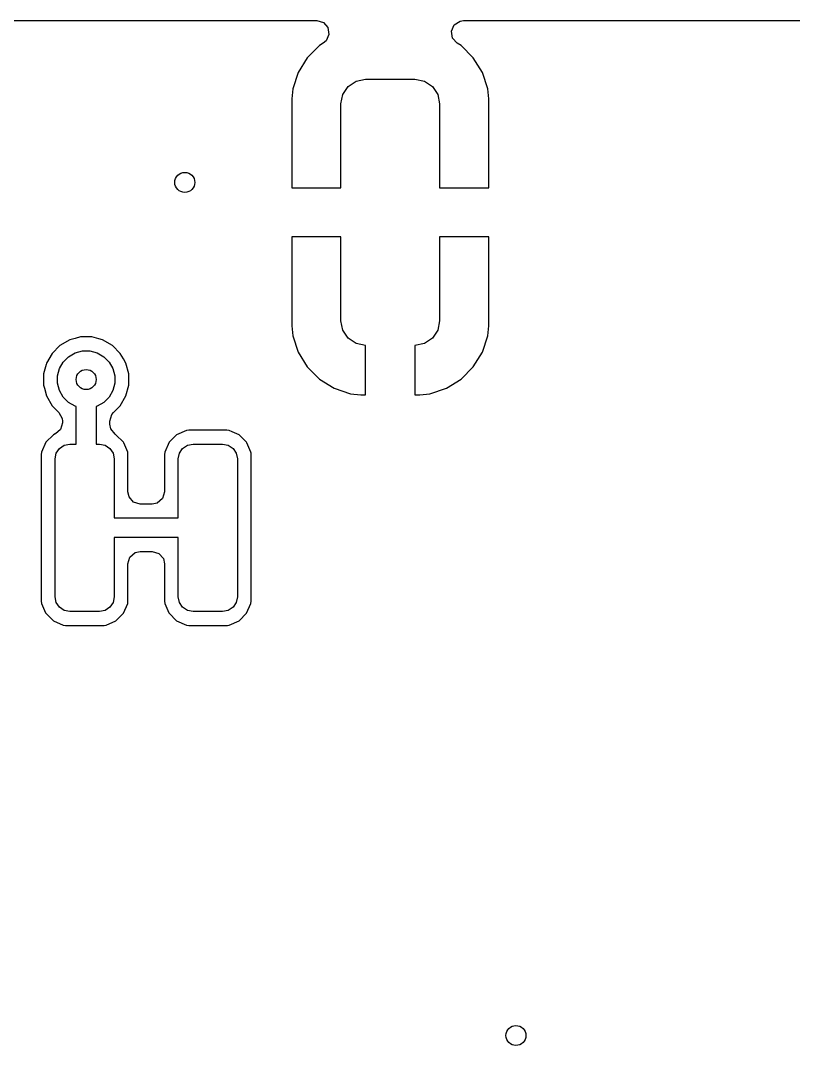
# Model space of a CAD drawing. Header units: inches. Extents: x 5.14 to 7.42, y -4.57 to -3.18.
# Drawn here: x 6.5852 to 6.8938, y -3.5922 to -3.1829 of the extents above; entities that cross this region are included whole.
import ezdxf

# ---------------------------------------------------------------- set-up
doc = ezdxf.new("R2010")
doc.units = ezdxf.units.IN
doc.header["$MEASUREMENT"] = 0
doc.layers.add('F.Cu', color=13, linetype='CONTINUOUS', true_color=0xc83434)

msp = doc.modelspace()

# ---------------------------------------------------------------- linework, layer by layer
at = {"layer": 'F.Cu', "linetype": 'CONTINUOUS'}
for p, q in [((6.37037, -3.18289), (6.70349, -3.18289)), ((6.70349, -3.18289), (6.70613, -3.18367)), ((6.70613, -3.18367), (6.70793, -3.18575)), ((6.75725, -3.18717), (6.75835, -3.18465)), ((6.75835, -3.18465), (6.76064, -3.18312)), ((6.76064, -3.18312), (6.7621, -3.18289)), ((6.7621, -3.18289), (7.4197, -3.18289)), ((6.70832, -3.18847), (6.70718, -3.19097)), ((6.70793, -3.18575), (6.70832, -3.18847)), ((6.7577, -3.18989), (6.75725, -3.18717)), ((6.70451, -3.19288), (6.69963, -3.19776)), ((6.70606, -3.19193), (6.70451, -3.19288)), ((6.70718, -3.19097), (6.70606, -3.19193)), ((6.75954, -3.19193), (6.7577, -3.18989)), ((6.76108, -3.19288), (6.75954, -3.19193)), ((6.76596, -3.19776), (6.76108, -3.19288)), ((6.69963, -3.19776), (6.69601, -3.20364)), ((6.76958, -3.20364), (6.76596, -3.19776)), ((6.69601, -3.20364), (6.69384, -3.21019)), ((6.69601, -3.20364), (6.69601, -3.20364)), ((6.77175, -3.21019), (6.76958, -3.20364)), ((6.76958, -3.20364), (6.76958, -3.20364)), ((6.71386, -3.21243), (6.71599, -3.20924)), ((6.71599, -3.20924), (6.71919, -3.20711)), ((6.71919, -3.20711), (6.72295, -3.20636)), ((6.72295, -3.20636), (6.74264, -3.20636)), ((6.74264, -3.20636), (6.7464, -3.20711)), ((6.7464, -3.20711), (6.7496, -3.20924)), ((6.7496, -3.20924), (6.75173, -3.21243)), ((6.69384, -3.21019), (6.69343, -3.21423)), ((6.69384, -3.21019), (6.69384, -3.21019)), ((6.71311, -3.2162), (6.71386, -3.21243)), ((6.75173, -3.21243), (6.75248, -3.2162)), ((6.77217, -3.21423), (6.77175, -3.21019)), ((6.69343, -3.21423), (6.69343, -3.24967)), ((6.71311, -3.24967), (6.71311, -3.2162)), ((6.75248, -3.2162), (6.75248, -3.24967)), ((6.77217, -3.24967), (6.77217, -3.21423)), ((6.77217, -3.21423), (6.77217, -3.21423)), ((6.69343, -3.24967), (6.71311, -3.24967)), ((6.75248, -3.24967), (6.77217, -3.24967)), ((6.71311, -3.26935), (6.69343, -3.26935)), ((6.69343, -3.26935), (6.69343, -3.30478)), ((6.71311, -3.30281), (6.71311, -3.26935)), ((6.77217, -3.26935), (6.75248, -3.26935)), ((6.75248, -3.26935), (6.75248, -3.30281)), ((6.77217, -3.30478), (6.77217, -3.26935)), ((6.71386, -3.30658), (6.71311, -3.30281)), ((6.75248, -3.30281), (6.75173, -3.30658)), ((6.69343, -3.30478), (6.69384, -3.30883)), ((6.71599, -3.30977), (6.71386, -3.30658)), ((6.75173, -3.30658), (6.7496, -3.30977)), ((6.77175, -3.30883), (6.77217, -3.30478)), ((6.77217, -3.30478), (6.77217, -3.30478)), ((6.60481, -3.31042), (6.60093, -3.31266)), ((6.60697, -3.30984), (6.60481, -3.31042)), ((6.60481, -3.31042), (6.60481, -3.31042)), ((6.60914, -3.30926), (6.60697, -3.30984)), ((6.61362, -3.30926), (6.60914, -3.30926)), ((6.6165, -3.31003), (6.61362, -3.30926)), ((6.61795, -3.31042), (6.6165, -3.31003)), ((6.62183, -3.31266), (6.61795, -3.31042)), ((6.61795, -3.31042), (6.61795, -3.31042)), ((6.69384, -3.30883), (6.69601, -3.31538)), ((6.71919, -3.31191), (6.71599, -3.30977)), ((6.7496, -3.30977), (6.7464, -3.31191)), ((6.76958, -3.31538), (6.77175, -3.30883)), ((6.77175, -3.30883), (6.77175, -3.30883)), ((6.60093, -3.31266), (6.59776, -3.31583)), ((6.60093, -3.31266), (6.60093, -3.31266)), ((6.60438, -3.31716), (6.60698, -3.31565)), ((6.60698, -3.31565), (6.60988, -3.31488)), ((6.60988, -3.31488), (6.61288, -3.31488)), ((6.61288, -3.31488), (6.61578, -3.31565)), ((6.61578, -3.31565), (6.61838, -3.31716)), ((6.625, -3.31583), (6.62183, -3.31266)), ((6.62183, -3.31266), (6.62183, -3.31266)), ((6.69601, -3.31538), (6.69601, -3.31538)), ((6.69601, -3.31538), (6.69963, -3.32125)), ((6.72295, -3.31266), (6.71919, -3.31191)), ((6.72295, -3.33234), (6.72295, -3.31266)), ((6.7464, -3.31191), (6.74264, -3.31266)), ((6.74264, -3.31266), (6.74264, -3.33234)), ((6.76596, -3.32125), (6.76958, -3.31538)), ((6.76958, -3.31538), (6.76958, -3.31538)), ((6.59552, -3.31971), (6.59537, -3.32026)), ((6.59776, -3.31583), (6.59552, -3.31971)), ((6.59552, -3.31971), (6.59552, -3.31971)), ((6.59776, -3.31583), (6.59776, -3.31583)), ((6.60075, -3.32188), (6.60225, -3.31928)), ((6.60225, -3.31928), (6.60438, -3.31716)), ((6.61838, -3.31716), (6.6205, -3.31928)), ((6.6205, -3.31928), (6.622, -3.32188)), ((6.62627, -3.31804), (6.625, -3.31583)), ((6.625, -3.31583), (6.625, -3.31583)), ((6.62724, -3.31971), (6.62627, -3.31804)), ((6.6284, -3.32404), (6.62724, -3.31971)), ((6.59537, -3.32026), (6.59436, -3.32404)), ((6.59998, -3.32478), (6.60075, -3.32188)), ((6.622, -3.32188), (6.62278, -3.32478)), ((6.69963, -3.32125), (6.70451, -3.32613)), ((6.76108, -3.32613), (6.76596, -3.32125)), ((6.59436, -3.32404), (6.59436, -3.32852)), ((6.59998, -3.32778), (6.59998, -3.32478)), ((6.60075, -3.33068), (6.59998, -3.32778)), ((6.62278, -3.32778), (6.622, -3.33068)), ((6.62278, -3.32478), (6.62278, -3.32778)), ((6.6284, -3.32852), (6.6284, -3.32404)), ((6.70451, -3.32613), (6.71039, -3.32976)), ((6.7552, -3.32976), (6.76108, -3.32613)), ((6.59436, -3.32852), (6.59469, -3.32976)), ((6.59469, -3.32976), (6.59552, -3.33285)), ((6.60225, -3.33328), (6.60075, -3.33068)), ((6.622, -3.33068), (6.6205, -3.33328)), ((6.62724, -3.33285), (6.6284, -3.32852)), ((6.71039, -3.32976), (6.71039, -3.32976)), ((6.71039, -3.32976), (6.71694, -3.33193)), ((6.71694, -3.33193), (6.71694, -3.33193)), ((6.71694, -3.33193), (6.72099, -3.33234)), ((6.74461, -3.33234), (6.74865, -3.33193)), ((6.74865, -3.33193), (6.7552, -3.32976)), ((6.7552, -3.32976), (6.7552, -3.32976)), ((6.59552, -3.33285), (6.59552, -3.33285)), ((6.59552, -3.33285), (6.59776, -3.33673)), ((6.60438, -3.3354), (6.60225, -3.33328)), ((6.60698, -3.3369), (6.60438, -3.3354)), ((6.61838, -3.3354), (6.61578, -3.3369)), ((6.6205, -3.33328), (6.61838, -3.3354)), ((6.625, -3.33673), (6.62724, -3.33285)), ((6.72099, -3.33234), (6.72295, -3.33234)), ((6.72295, -3.33234), (6.72295, -3.33234)), ((6.74264, -3.33234), (6.74461, -3.33234)), ((6.74461, -3.33234), (6.74461, -3.33234)), ((6.59776, -3.33673), (6.59776, -3.33673)), ((6.59776, -3.33673), (6.60049, -3.33946)), ((6.60049, -3.33946), (6.60181, -3.34188)), ((6.60744, -3.33703), (6.60698, -3.3369)), ((6.60744, -3.35203), (6.60744, -3.33703)), ((6.61578, -3.3369), (6.61532, -3.33703)), ((6.61532, -3.33703), (6.61532, -3.35203)), ((6.62083, -3.34291), (6.62161, -3.34028)), ((6.62161, -3.34028), (6.62226, -3.33946)), ((6.62226, -3.33946), (6.62337, -3.33836)), ((6.62337, -3.33836), (6.625, -3.33673)), ((6.60192, -3.34355), (6.60115, -3.34619)), ((6.60181, -3.34188), (6.60192, -3.34291)), ((6.60192, -3.34291), (6.60192, -3.34355)), ((6.62083, -3.34414), (6.62083, -3.34291)), ((6.62122, -3.34603), (6.62083, -3.34414)), ((6.59827, -3.34834), (6.59525, -3.35136)), ((6.59901, -3.34802), (6.59827, -3.34834)), ((6.59827, -3.34834), (6.59827, -3.34834)), ((6.59907, -3.34799), (6.59901, -3.34802)), ((6.60115, -3.34619), (6.59907, -3.34799)), ((6.62296, -3.34816), (6.62122, -3.34603)), ((6.62322, -3.34834), (6.62296, -3.34816)), ((6.62624, -3.35136), (6.62322, -3.34834)), ((6.62322, -3.34834), (6.62322, -3.34834)), ((6.64749, -3.34834), (6.64447, -3.35136)), ((6.65139, -3.34662), (6.64749, -3.34834)), ((6.64749, -3.34834), (6.64749, -3.34834)), ((6.65235, -3.34651), (6.65139, -3.34662)), ((6.65139, -3.34662), (6.65139, -3.34662)), ((6.66757, -3.34651), (6.65235, -3.34651)), ((6.65235, -3.34651), (6.65235, -3.34651)), ((6.66853, -3.34662), (6.66757, -3.34651)), ((6.66968, -3.34713), (6.66853, -3.34662)), ((6.67243, -3.34834), (6.66968, -3.34713)), ((6.67546, -3.35136), (6.67243, -3.34834)), ((6.67243, -3.34834), (6.67243, -3.34834)), ((6.67243, -3.34834), (6.67243, -3.34834)), ((6.59525, -3.35136), (6.59353, -3.35527)), ((6.59525, -3.35136), (6.59525, -3.35136)), ((6.60067, -3.35376), (6.60258, -3.35248)), ((6.60258, -3.35248), (6.60484, -3.35203)), ((6.60484, -3.35203), (6.60744, -3.35203)), ((6.61532, -3.35203), (6.61665, -3.35203)), ((6.61665, -3.35203), (6.61891, -3.35248)), ((6.61891, -3.35248), (6.62083, -3.35376)), ((6.62636, -3.35162), (6.62624, -3.35136)), ((6.62797, -3.35527), (6.62636, -3.35162)), ((6.64447, -3.35136), (6.64274, -3.35527)), ((6.64447, -3.35136), (6.64447, -3.35136)), ((6.64988, -3.35376), (6.6518, -3.35248)), ((6.6518, -3.35248), (6.65406, -3.35203)), ((6.65406, -3.35203), (6.66587, -3.35203)), ((6.66587, -3.35203), (6.66813, -3.35248)), ((6.66813, -3.35248), (6.67004, -3.35376)), ((6.67557, -3.35162), (6.67546, -3.35136)), ((6.67718, -3.35527), (6.67557, -3.35162)), ((6.59353, -3.35527), (6.59342, -3.35623)), ((6.59342, -3.35623), (6.59342, -3.41476)), ((6.59894, -3.35793), (6.59939, -3.35567)), ((6.59939, -3.35567), (6.60067, -3.35376)), ((6.62083, -3.35376), (6.62211, -3.35567)), ((6.62211, -3.35567), (6.62256, -3.35793)), ((6.62802, -3.35572), (6.62797, -3.35527)), ((6.62797, -3.35527), (6.62797, -3.35527)), ((6.62808, -3.35623), (6.62802, -3.35572)), ((6.62808, -3.37115), (6.62808, -3.35623)), ((6.62808, -3.35623), (6.62808, -3.35623)), ((6.64274, -3.35527), (6.64263, -3.35623)), ((6.64263, -3.35623), (6.64263, -3.37115)), ((6.64815, -3.35793), (6.6486, -3.35567)), ((6.6486, -3.35567), (6.64988, -3.35376)), ((6.67004, -3.35376), (6.67132, -3.35567)), ((6.67132, -3.35567), (6.67177, -3.35793)), ((6.67723, -3.35572), (6.67718, -3.35527)), ((6.67718, -3.35527), (6.67718, -3.35527)), ((6.67729, -3.35623), (6.67723, -3.35572)), ((6.67729, -3.41476), (6.67729, -3.35623)), ((6.59894, -3.41305), (6.59894, -3.35793)), ((6.62256, -3.35793), (6.62256, -3.38156)), ((6.64815, -3.38156), (6.64815, -3.35793)), ((6.67177, -3.35793), (6.67177, -3.41305)), ((6.62852, -3.37318), (6.62808, -3.37115)), ((6.64263, -3.37115), (6.64186, -3.37379)), ((6.63032, -3.37526), (6.62852, -3.37318)), ((6.63296, -3.37604), (6.63032, -3.37526)), ((6.63775, -3.37604), (6.63296, -3.37604)), ((6.63978, -3.37559), (6.63775, -3.37604)), ((6.64186, -3.37379), (6.63978, -3.37559)), ((6.62256, -3.38156), (6.64815, -3.38156)), ((6.64815, -3.38943), (6.62256, -3.38943)), ((6.62256, -3.38943), (6.62256, -3.41305)), ((6.64815, -3.41305), (6.64815, -3.38943)), ((6.62808, -3.39983), (6.62885, -3.39719)), ((6.62885, -3.39719), (6.63093, -3.39539)), ((6.63093, -3.39539), (6.63296, -3.39495)), ((6.63296, -3.39495), (6.63775, -3.39495)), ((6.63775, -3.39495), (6.64039, -3.39572)), ((6.64039, -3.39572), (6.64219, -3.3978)), ((6.62808, -3.41476), (6.62808, -3.39983)), ((6.64219, -3.3978), (6.64263, -3.39983)), ((6.64263, -3.39983), (6.64263, -3.41476)), ((6.59939, -3.41531), (6.59894, -3.41305)), ((6.62256, -3.41305), (6.62211, -3.41531)), ((6.6486, -3.41531), (6.64815, -3.41305)), ((6.67177, -3.41305), (6.67132, -3.41531)), ((6.59342, -3.41476), (6.59342, -3.41476)), ((6.59342, -3.41476), (6.59353, -3.41571)), ((6.59353, -3.41571), (6.59353, -3.41571)), ((6.59353, -3.41571), (6.59519, -3.41947)), ((6.60067, -3.41723), (6.59939, -3.41531)), ((6.60258, -3.41851), (6.60067, -3.41723)), ((6.62083, -3.41723), (6.61891, -3.41851)), ((6.62211, -3.41531), (6.62083, -3.41723)), ((6.62624, -3.41962), (6.62797, -3.41571)), ((6.62797, -3.41571), (6.62808, -3.41476)), ((6.64263, -3.41476), (6.64263, -3.41476)), ((6.64263, -3.41476), (6.64274, -3.41571)), ((6.64274, -3.41571), (6.64274, -3.41571)), ((6.64274, -3.41571), (6.6444, -3.41947)), ((6.64988, -3.41723), (6.6486, -3.41531)), ((6.6518, -3.41851), (6.64988, -3.41723)), ((6.67004, -3.41723), (6.66813, -3.41851)), ((6.67132, -3.41531), (6.67004, -3.41723)), ((6.67546, -3.41962), (6.67718, -3.41571)), ((6.67718, -3.41571), (6.67729, -3.41476)), ((6.59519, -3.41947), (6.59525, -3.41962)), ((6.59525, -3.41962), (6.59827, -3.42264)), ((6.60484, -3.41896), (6.60258, -3.41851)), ((6.61665, -3.41896), (6.60484, -3.41896)), ((6.61891, -3.41851), (6.61665, -3.41896)), ((6.62322, -3.42264), (6.62624, -3.41962)), ((6.6444, -3.41947), (6.64447, -3.41962)), ((6.64447, -3.41962), (6.64749, -3.42264)), ((6.65406, -3.41896), (6.6518, -3.41851)), ((6.66587, -3.41896), (6.65406, -3.41896)), ((6.66813, -3.41851), (6.66587, -3.41896)), ((6.67243, -3.42264), (6.67546, -3.41962)), ((6.59827, -3.42264), (6.60218, -3.42437)), ((6.60218, -3.42437), (6.60314, -3.42448)), ((6.60314, -3.42448), (6.61836, -3.42448)), ((6.61836, -3.42448), (6.6186, -3.42445)), ((6.6186, -3.42445), (6.61931, -3.42437)), ((6.61931, -3.42437), (6.62322, -3.42264)), ((6.61931, -3.42437), (6.61931, -3.42437)), ((6.61931, -3.42437), (6.61931, -3.42437)), ((6.64749, -3.42264), (6.65139, -3.42437)), ((6.65139, -3.42437), (6.65235, -3.42448)), ((6.65235, -3.42448), (6.66757, -3.42448)), ((6.66757, -3.42448), (6.66782, -3.42445)), ((6.66782, -3.42445), (6.66853, -3.42437)), ((6.66853, -3.42437), (6.67243, -3.42264)), ((6.66853, -3.42437), (6.66853, -3.42437)), ((6.66853, -3.42437), (6.66853, -3.42437))]:
    msp.add_line(p, q, dxfattribs=at)
at = {"layer": 'F.Cu'}
for centre in [(6.65075, -3.24754), (6.61138, -3.32628), (6.78299, -3.58825)]:
    msp.add_circle(centre, 0.004, dxfattribs=at)

doc.saveas('drawing.dxf')
